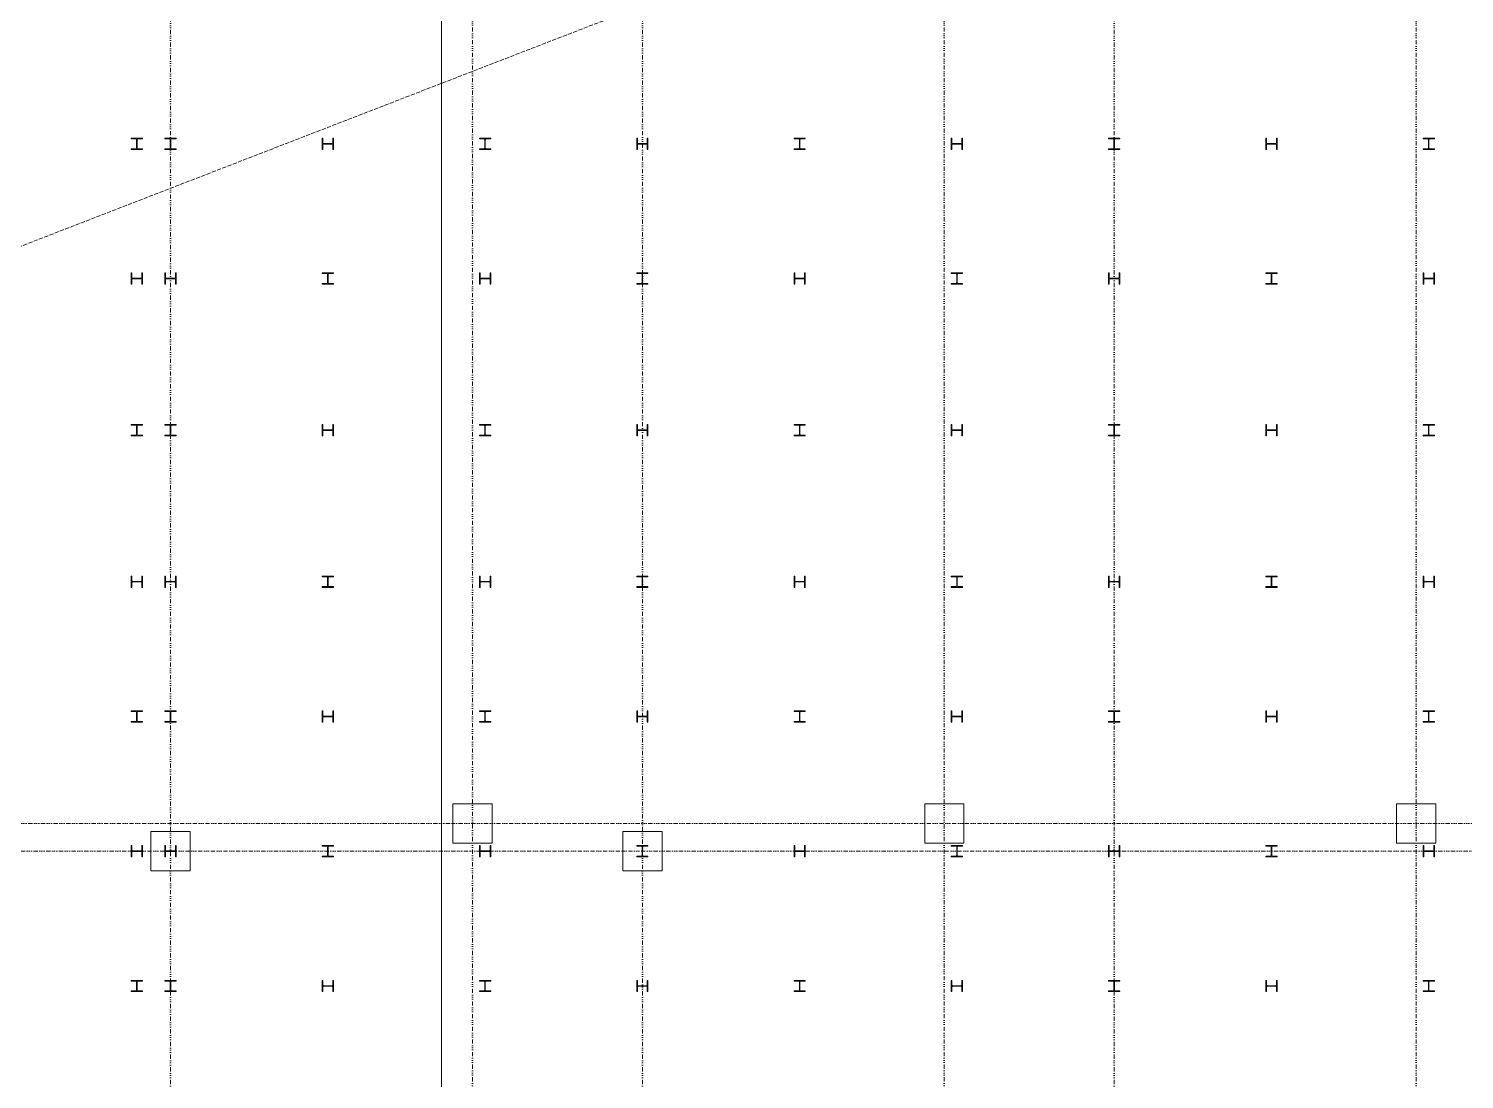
# Model space of a CAD drawing. Extents: x -168053 to 290600, y -560063 to 131745.
# Drawn here: x 148676 to 174232, y 55937 to 74650 of the extents above; entities that cross this region are included whole.
import ezdxf

# ---------------------------------------------------------------- set-up
doc = ezdxf.new("R2010")
doc.units = 0
doc.header["$LTSCALE"] = 250
for name, pattern in [('H12PL1$0$HIDDEN', [0.4, 0.3, -0.1]), ('H12PL1$0$JJP_三點線', [0.9, 0.3, -0.15, 0, -0.15, 0, -0.15, 0, -0.15]), ('H12PL25$0$JJP_三點線', [0.9, 0.3, -0.15, 0, -0.15, 0, -0.15, 0, -0.15])]:
    doc.linetypes.add(name, pattern=pattern)
for name, color, linetype in [('H12PL1$0$A-OBJE-2D', 252, 'Continuous'), ('H12PL1$0$S-COL', 252, 'Continuous'), ('H12PL1$0$S-FNDN', 252, 'Continuous'), ('H12PL1$0$S-GRID', 252, 'Continuous'), ('H12PL25$0$S-COL', 252, 'Continuous'), ('H12PL25$0$S-GRID', 252, 'Continuous')]:
    doc.layers.add(name, color=color, linetype=linetype)

# ---------------------------------------------------------------- blocks, each defined once
blk = doc.blocks.new('H12PL25')
at = {"layer": 'H12PL25$0$S-COL', "lineweight": 0, "flags": 128}
for points in [[(150500, 72500), (150500, 72512), (150583, 72512, 0.41421356), (150596, 72525), (150596, 72675, 0.41421356), (150583, 72688), (150500, 72688), (150500, 72700), (150700, 72700), (150700, 72688), (150617, 72688, 0.41421356), (150604, 72675), (150604, 72525, 0.41421356), (150617, 72512), (150700, 72512), (150700, 72500)], [(151100, 72500), (151100, 72512), (151183, 72512, 0.41421356), (151196, 72525), (151196, 72675, 0.41421356), (151183, 72688), (151100, 72688), (151100, 72700), (151300, 72700), (151300, 72688), (151217, 72688, 0.41421356), (151204, 72675), (151204, 72525, 0.41421356), (151217, 72512), (151300, 72512), (151300, 72500)], [(153900, 72700), (153912, 72700), (153912, 72617, 0.41421356), (153925, 72604), (154075, 72604, 0.41421356), (154088, 72617), (154088, 72700), (154100, 72700), (154100, 72500), (154088, 72500), (154088, 72583, 0.41421356), (154075, 72596), (153925, 72596, 0.41421356), (153912, 72583), (153912, 72500), (153900, 72500)], [(156700, 72500), (156700, 72512), (156783, 72512, 0.41421356), (156796, 72525), (156796, 72675, 0.41421356), (156783, 72688), (156700, 72688), (156700, 72700), (156900, 72700), (156900, 72688), (156817, 72688, 0.41421356), (156804, 72675), (156804, 72525, 0.41421356), (156817, 72512), (156900, 72512), (156900, 72500)], [(159500, 72700), (159512, 72700), (159512, 72617, 0.41421356), (159525, 72604), (159675, 72604, 0.41421356), (159688, 72617), (159688, 72700), (159700, 72700), (159700, 72500), (159688, 72500), (159688, 72583, 0.41421356), (159675, 72596), (159525, 72596, 0.41421356), (159512, 72583), (159512, 72500), (159500, 72500)], [(162300, 72500), (162300, 72512), (162383, 72512, 0.41421356), (162396, 72525), (162396, 72675, 0.41421356), (162383, 72688), (162300, 72688), (162300, 72700), (162500, 72700), (162500, 72688), (162417, 72688, 0.41421356), (162404, 72675), (162404, 72525, 0.41421356), (162417, 72512), (162500, 72512), (162500, 72500)], [(165100, 72700), (165112, 72700), (165112, 72617, 0.41421356), (165125, 72604), (165275, 72604, 0.41421356), (165288, 72617), (165288, 72700), (165300, 72700), (165300, 72500), (165288, 72500), (165288, 72583, 0.41421356), (165275, 72596), (165125, 72596, 0.41421356), (165112, 72583), (165112, 72500), (165100, 72500)], [(167900, 72500), (167900, 72512), (167983, 72512, 0.41421356), (167996, 72525), (167996, 72675, 0.41421356), (167983, 72688), (167900, 72688), (167900, 72700), (168100, 72700), (168100, 72688), (168017, 72688, 0.41421356), (168004, 72675), (168004, 72525, 0.41421356), (168017, 72512), (168100, 72512), (168100, 72500)], [(170700, 72700), (170712, 72700), (170712, 72617, 0.41421356), (170725, 72604), (170875, 72604, 0.41421356), (170888, 72617), (170888, 72700), (170900, 72700), (170900, 72500), (170888, 72500), (170888, 72583, 0.41421356), (170875, 72596), (170725, 72596, 0.41421356), (170712, 72583), (170712, 72500), (170700, 72500)], [(173500, 72500), (173500, 72512), (173583, 72512, 0.41421356), (173596, 72525), (173596, 72675, 0.41421356), (173583, 72688), (173500, 72688), (173500, 72700), (173700, 72700), (173700, 72688), (173617, 72688, 0.41421356), (173604, 72675), (173604, 72525, 0.41421356), (173617, 72512), (173700, 72512), (173700, 72500)], [(150500, 70300), (150512, 70300), (150512, 70217, 0.41421356), (150525, 70204), (150675, 70204, 0.41421356), (150688, 70217), (150688, 70300), (150700, 70300), (150700, 70100), (150688, 70100), (150688, 70183, 0.41421356), (150675, 70196), (150525, 70196, 0.41421356), (150512, 70183), (150512, 70100), (150500, 70100)], [(151100, 70300), (151112, 70300), (151112, 70217, 0.41421356), (151125, 70204), (151275, 70204, 0.41421356), (151288, 70217), (151288, 70300), (151300, 70300), (151300, 70100), (151288, 70100), (151288, 70183, 0.41421356), (151275, 70196), (151125, 70196, 0.41421356), (151112, 70183), (151112, 70100), (151100, 70100)], [(153900, 70100), (153900, 70112), (153983, 70112, 0.41421356), (153996, 70125), (153996, 70275, 0.41421356), (153983, 70288), (153900, 70288), (153900, 70300), (154100, 70300), (154100, 70288), (154017, 70288, 0.41421356), (154004, 70275), (154004, 70125, 0.41421356), (154017, 70112), (154100, 70112), (154100, 70100)], [(156700, 70300), (156712, 70300), (156712, 70217, 0.41421356), (156725, 70204), (156875, 70204, 0.41421356), (156888, 70217), (156888, 70300), (156900, 70300), (156900, 70100), (156888, 70100), (156888, 70183, 0.41421356), (156875, 70196), (156725, 70196, 0.41421356), (156712, 70183), (156712, 70100), (156700, 70100)], [(159500, 70100), (159500, 70112), (159583, 70112, 0.41421356), (159596, 70125), (159596, 70275, 0.41421356), (159583, 70288), (159500, 70288), (159500, 70300), (159700, 70300), (159700, 70288), (159617, 70288, 0.41421356), (159604, 70275), (159604, 70125, 0.41421356), (159617, 70112), (159700, 70112), (159700, 70100)], [(162300, 70300), (162312, 70300), (162312, 70217, 0.41421356), (162325, 70204), (162475, 70204, 0.41421356), (162488, 70217), (162488, 70300), (162500, 70300), (162500, 70100), (162488, 70100), (162488, 70183, 0.41421356), (162475, 70196), (162325, 70196, 0.41421356), (162312, 70183), (162312, 70100), (162300, 70100)], [(165100, 70100), (165100, 70112), (165183, 70112, 0.41421356), (165196, 70125), (165196, 70275, 0.41421356), (165183, 70288), (165100, 70288), (165100, 70300), (165300, 70300), (165300, 70288), (165217, 70288, 0.41421356), (165204, 70275), (165204, 70125, 0.41421356), (165217, 70112), (165300, 70112), (165300, 70100)], [(167900, 70300), (167912, 70300), (167912, 70217, 0.41421356), (167925, 70204), (168075, 70204, 0.41421356), (168088, 70217), (168088, 70300), (168100, 70300), (168100, 70100), (168088, 70100), (168088, 70183, 0.41421356), (168075, 70196), (167925, 70196, 0.41421356), (167912, 70183), (167912, 70100), (167900, 70100)], [(170700, 70100), (170700, 70112), (170783, 70112, 0.41421356), (170796, 70125), (170796, 70275, 0.41421356), (170783, 70288), (170700, 70288), (170700, 70300), (170900, 70300), (170900, 70288), (170817, 70288, 0.41421356), (170804, 70275), (170804, 70125, 0.41421356), (170817, 70112), (170900, 70112), (170900, 70100)], [(173500, 70300), (173512, 70300), (173512, 70217, 0.41421356), (173525, 70204), (173675, 70204, 0.41421356), (173688, 70217), (173688, 70300), (173700, 70300), (173700, 70100), (173688, 70100), (173688, 70183, 0.41421356), (173675, 70196), (173525, 70196, 0.41421356), (173512, 70183), (173512, 70100), (173500, 70100)], [(150500, 67400), (150500, 67412), (150583, 67412, 0.41421356), (150596, 67425), (150596, 67575, 0.41421356), (150583, 67588), (150500, 67588), (150500, 67600), (150700, 67600), (150700, 67588), (150617, 67588, 0.41421356), (150604, 67575), (150604, 67425, 0.41421356), (150617, 67412), (150700, 67412), (150700, 67400)], [(151100, 67400), (151100, 67412), (151183, 67412, 0.41421356), (151196, 67425), (151196, 67575, 0.41421356), (151183, 67588), (151100, 67588), (151100, 67600), (151300, 67600), (151300, 67588), (151217, 67588, 0.41421356), (151204, 67575), (151204, 67425, 0.41421356), (151217, 67412), (151300, 67412), (151300, 67400)], [(153900, 67600), (153912, 67600), (153912, 67517, 0.41421356), (153925, 67504), (154075, 67504, 0.41421356), (154088, 67517), (154088, 67600), (154100, 67600), (154100, 67400), (154088, 67400), (154088, 67483, 0.41421356), (154075, 67496), (153925, 67496, 0.41421356), (153912, 67483), (153912, 67400), (153900, 67400)], [(156700, 67400), (156700, 67412), (156783, 67412, 0.41421356), (156796, 67425), (156796, 67575, 0.41421356), (156783, 67588), (156700, 67588), (156700, 67600), (156900, 67600), (156900, 67588), (156817, 67588, 0.41421356), (156804, 67575), (156804, 67425, 0.41421356), (156817, 67412), (156900, 67412), (156900, 67400)], [(159500, 67600), (159512, 67600), (159512, 67517, 0.41421356), (159525, 67504), (159675, 67504, 0.41421356), (159688, 67517), (159688, 67600), (159700, 67600), (159700, 67400), (159688, 67400), (159688, 67483, 0.41421356), (159675, 67496), (159525, 67496, 0.41421356), (159512, 67483), (159512, 67400), (159500, 67400)], [(162300, 67400), (162300, 67412), (162383, 67412, 0.41421356), (162396, 67425), (162396, 67575, 0.41421356), (162383, 67588), (162300, 67588), (162300, 67600), (162500, 67600), (162500, 67588), (162417, 67588, 0.41421356), (162404, 67575), (162404, 67425, 0.41421356), (162417, 67412), (162500, 67412), (162500, 67400)], [(165100, 67600), (165112, 67600), (165112, 67517, 0.41421356), (165125, 67504), (165275, 67504, 0.41421356), (165288, 67517), (165288, 67600), (165300, 67600), (165300, 67400), (165288, 67400), (165288, 67483, 0.41421356), (165275, 67496), (165125, 67496, 0.41421356), (165112, 67483), (165112, 67400), (165100, 67400)], [(167900, 67400), (167900, 67412), (167983, 67412, 0.41421356), (167996, 67425), (167996, 67575, 0.41421356), (167983, 67588), (167900, 67588), (167900, 67600), (168100, 67600), (168100, 67588), (168017, 67588, 0.41421356), (168004, 67575), (168004, 67425, 0.41421356), (168017, 67412), (168100, 67412), (168100, 67400)], [(170700, 67600), (170712, 67600), (170712, 67517, 0.41421356), (170725, 67504), (170875, 67504, 0.41421356), (170888, 67517), (170888, 67600), (170900, 67600), (170900, 67400), (170888, 67400), (170888, 67483, 0.41421356), (170875, 67496), (170725, 67496, 0.41421356), (170712, 67483), (170712, 67400), (170700, 67400)], [(173500, 67400), (173500, 67412), (173583, 67412, 0.41421356), (173596, 67425), (173596, 67575, 0.41421356), (173583, 67588), (173500, 67588), (173500, 67600), (173700, 67600), (173700, 67588), (173617, 67588, 0.41421356), (173604, 67575), (173604, 67425, 0.41421356), (173617, 67412), (173700, 67412), (173700, 67400)], [(150500, 64900), (150512, 64900), (150512, 64817, 0.41421356), (150525, 64804), (150675, 64804, 0.41421356), (150688, 64817), (150688, 64900), (150700, 64900), (150700, 64700), (150688, 64700), (150688, 64783, 0.41421356), (150675, 64796), (150525, 64796, 0.41421356), (150512, 64783), (150512, 64700), (150500, 64700)], [(151100, 64900), (151112, 64900), (151112, 64817, 0.41421356), (151125, 64804), (151275, 64804, 0.41421356), (151288, 64817), (151288, 64900), (151300, 64900), (151300, 64700), (151288, 64700), (151288, 64783, 0.41421356), (151275, 64796), (151125, 64796, 0.41421356), (151112, 64783), (151112, 64700), (151100, 64700)], [(153900, 64700), (153900, 64712), (153983, 64712, 0.41421356), (153996, 64725), (153996, 64875, 0.41421356), (153983, 64888), (153900, 64888), (153900, 64900), (154100, 64900), (154100, 64888), (154017, 64888, 0.41421356), (154004, 64875), (154004, 64725, 0.41421356), (154017, 64712), (154100, 64712), (154100, 64700)], [(156700, 64900), (156712, 64900), (156712, 64817, 0.41421356), (156725, 64804), (156875, 64804, 0.41421356), (156888, 64817), (156888, 64900), (156900, 64900), (156900, 64700), (156888, 64700), (156888, 64783, 0.41421356), (156875, 64796), (156725, 64796, 0.41421356), (156712, 64783), (156712, 64700), (156700, 64700)], [(159500, 64700), (159500, 64712), (159583, 64712, 0.41421356), (159596, 64725), (159596, 64875, 0.41421356), (159583, 64888), (159500, 64888), (159500, 64900), (159700, 64900), (159700, 64888), (159617, 64888, 0.41421356), (159604, 64875), (159604, 64725, 0.41421356), (159617, 64712), (159700, 64712), (159700, 64700)], [(162300, 64900), (162312, 64900), (162312, 64817, 0.41421356), (162325, 64804), (162475, 64804, 0.41421356), (162488, 64817), (162488, 64900), (162500, 64900), (162500, 64700), (162488, 64700), (162488, 64783, 0.41421356), (162475, 64796), (162325, 64796, 0.41421356), (162312, 64783), (162312, 64700), (162300, 64700)], [(165100, 64700), (165100, 64712), (165183, 64712, 0.41421356), (165196, 64725), (165196, 64875, 0.41421356), (165183, 64888), (165100, 64888), (165100, 64900), (165300, 64900), (165300, 64888), (165217, 64888, 0.41421356), (165204, 64875), (165204, 64725, 0.41421356), (165217, 64712), (165300, 64712), (165300, 64700)], [(167900, 64900), (167912, 64900), (167912, 64817, 0.41421356), (167925, 64804), (168075, 64804, 0.41421356), (168088, 64817), (168088, 64900), (168100, 64900), (168100, 64700), (168088, 64700), (168088, 64783, 0.41421356), (168075, 64796), (167925, 64796, 0.41421356), (167912, 64783), (167912, 64700), (167900, 64700)], [(170700, 64700), (170700, 64712), (170783, 64712, 0.41421356), (170796, 64725), (170796, 64875, 0.41421356), (170783, 64888), (170700, 64888), (170700, 64900), (170900, 64900), (170900, 64888), (170817, 64888, 0.41421356), (170804, 64875), (170804, 64725, 0.41421356), (170817, 64712), (170900, 64712), (170900, 64700)], [(173500, 64900), (173512, 64900), (173512, 64817, 0.41421356), (173525, 64804), (173675, 64804, 0.41421356), (173688, 64817), (173688, 64900), (173700, 64900), (173700, 64700), (173688, 64700), (173688, 64783, 0.41421356), (173675, 64796), (173525, 64796, 0.41421356), (173512, 64783), (173512, 64700), (173500, 64700)], [(150500, 62300), (150500, 62312), (150583, 62312, 0.41421356), (150596, 62325), (150596, 62475, 0.41421356), (150583, 62488), (150500, 62488), (150500, 62500), (150700, 62500), (150700, 62488), (150617, 62488, 0.41421356), (150604, 62475), (150604, 62325, 0.41421356), (150617, 62312), (150700, 62312), (150700, 62300)], [(151100, 62300), (151100, 62312), (151183, 62312, 0.41421356), (151196, 62325), (151196, 62475, 0.41421356), (151183, 62488), (151100, 62488), (151100, 62500), (151300, 62500), (151300, 62488), (151217, 62488, 0.41421356), (151204, 62475), (151204, 62325, 0.41421356), (151217, 62312), (151300, 62312), (151300, 62300)], [(153900, 62500), (153912, 62500), (153912, 62417, 0.41421356), (153925, 62404), (154075, 62404, 0.41421356), (154088, 62417), (154088, 62500), (154100, 62500), (154100, 62300), (154088, 62300), (154088, 62383, 0.41421356), (154075, 62396), (153925, 62396, 0.41421356), (153912, 62383), (153912, 62300), (153900, 62300)], [(156700, 62300), (156700, 62312), (156783, 62312, 0.41421356), (156796, 62325), (156796, 62475, 0.41421356), (156783, 62488), (156700, 62488), (156700, 62500), (156900, 62500), (156900, 62488), (156817, 62488, 0.41421356), (156804, 62475), (156804, 62325, 0.41421356), (156817, 62312), (156900, 62312), (156900, 62300)], [(159500, 62500), (159512, 62500), (159512, 62417, 0.41421356), (159525, 62404), (159675, 62404, 0.41421356), (159688, 62417), (159688, 62500), (159700, 62500), (159700, 62300), (159688, 62300), (159688, 62383, 0.41421356), (159675, 62396), (159525, 62396, 0.41421356), (159512, 62383), (159512, 62300), (159500, 62300)], [(162300, 62300), (162300, 62312), (162383, 62312, 0.41421356), (162396, 62325), (162396, 62475, 0.41421356), (162383, 62488), (162300, 62488), (162300, 62500), (162500, 62500), (162500, 62488), (162417, 62488, 0.41421356), (162404, 62475), (162404, 62325, 0.41421356), (162417, 62312), (162500, 62312), (162500, 62300)], [(165100, 62500), (165112, 62500), (165112, 62417, 0.41421356), (165125, 62404), (165275, 62404, 0.41421356), (165288, 62417), (165288, 62500), (165300, 62500), (165300, 62300), (165288, 62300), (165288, 62383, 0.41421356), (165275, 62396), (165125, 62396, 0.41421356), (165112, 62383), (165112, 62300), (165100, 62300)], [(167900, 62300), (167900, 62312), (167983, 62312, 0.41421356), (167996, 62325), (167996, 62475, 0.41421356), (167983, 62488), (167900, 62488), (167900, 62500), (168100, 62500), (168100, 62488), (168017, 62488, 0.41421356), (168004, 62475), (168004, 62325, 0.41421356), (168017, 62312), (168100, 62312), (168100, 62300)], [(170700, 62500), (170712, 62500), (170712, 62417, 0.41421356), (170725, 62404), (170875, 62404, 0.41421356), (170888, 62417), (170888, 62500), (170900, 62500), (170900, 62300), (170888, 62300), (170888, 62383, 0.41421356), (170875, 62396), (170725, 62396, 0.41421356), (170712, 62383), (170712, 62300), (170700, 62300)], [(173500, 62300), (173500, 62312), (173583, 62312, 0.41421356), (173596, 62325), (173596, 62475, 0.41421356), (173583, 62488), (173500, 62488), (173500, 62500), (173700, 62500), (173700, 62488), (173617, 62488, 0.41421356), (173604, 62475), (173604, 62325, 0.41421356), (173617, 62312), (173700, 62312), (173700, 62300)], [(150500, 60100), (150512, 60100), (150512, 60017, 0.41421356), (150525, 60004), (150675, 60004, 0.41421356), (150688, 60017), (150688, 60100), (150700, 60100), (150700, 59900), (150688, 59900), (150688, 59983, 0.41421356), (150675, 59996), (150525, 59996, 0.41421356), (150512, 59983), (150512, 59900), (150500, 59900)], [(151100, 60100), (151112, 60100), (151112, 60017, 0.41421356), (151125, 60004), (151275, 60004, 0.41421356), (151288, 60017), (151288, 60100), (151300, 60100), (151300, 59900), (151288, 59900), (151288, 59983, 0.41421356), (151275, 59996), (151125, 59996, 0.41421356), (151112, 59983), (151112, 59900), (151100, 59900)], [(153900, 59900), (153900, 59912), (153983, 59912, 0.41421356), (153996, 59925), (153996, 60075, 0.41421356), (153983, 60088), (153900, 60088), (153900, 60100), (154100, 60100), (154100, 60088), (154017, 60088, 0.41421356), (154004, 60075), (154004, 59925, 0.41421356), (154017, 59912), (154100, 59912), (154100, 59900)], [(156700, 60100), (156712, 60100), (156712, 60017, 0.41421356), (156725, 60004), (156875, 60004, 0.41421356), (156888, 60017), (156888, 60100), (156900, 60100), (156900, 59900), (156888, 59900), (156888, 59983, 0.41421356), (156875, 59996), (156725, 59996, 0.41421356), (156712, 59983), (156712, 59900), (156700, 59900)], [(159500, 59900), (159500, 59912), (159583, 59912, 0.41421356), (159596, 59925), (159596, 60075, 0.41421356), (159583, 60088), (159500, 60088), (159500, 60100), (159700, 60100), (159700, 60088), (159617, 60088, 0.41421356), (159604, 60075), (159604, 59925, 0.41421356), (159617, 59912), (159700, 59912), (159700, 59900)], [(162300, 60100), (162312, 60100), (162312, 60017, 0.41421356), (162325, 60004), (162475, 60004, 0.41421356), (162488, 60017), (162488, 60100), (162500, 60100), (162500, 59900), (162488, 59900), (162488, 59983, 0.41421356), (162475, 59996), (162325, 59996, 0.41421356), (162312, 59983), (162312, 59900), (162300, 59900)], [(165100, 59900), (165100, 59912), (165183, 59912, 0.41421356), (165196, 59925), (165196, 60075, 0.41421356), (165183, 60088), (165100, 60088), (165100, 60100), (165300, 60100), (165300, 60088), (165217, 60088, 0.41421356), (165204, 60075), (165204, 59925, 0.41421356), (165217, 59912), (165300, 59912), (165300, 59900)], [(167900, 60100), (167912, 60100), (167912, 60017, 0.41421356), (167925, 60004), (168075, 60004, 0.41421356), (168088, 60017), (168088, 60100), (168100, 60100), (168100, 59900), (168088, 59900), (168088, 59983, 0.41421356), (168075, 59996), (167925, 59996, 0.41421356), (167912, 59983), (167912, 59900), (167900, 59900)], [(170700, 59900), (170700, 59912), (170783, 59912, 0.41421356), (170796, 59925), (170796, 60075, 0.41421356), (170783, 60088), (170700, 60088), (170700, 60100), (170900, 60100), (170900, 60088), (170817, 60088, 0.41421356), (170804, 60075), (170804, 59925, 0.41421356), (170817, 59912), (170900, 59912), (170900, 59900)], [(173500, 60100), (173512, 60100), (173512, 60017, 0.41421356), (173525, 60004), (173675, 60004, 0.41421356), (173688, 60017), (173688, 60100), (173700, 60100), (173700, 59900), (173688, 59900), (173688, 59983, 0.41421356), (173675, 59996), (173525, 59996, 0.41421356), (173512, 59983), (173512, 59900), (173500, 59900)], [(150500, 57500), (150500, 57512), (150583, 57512, 0.41421356), (150596, 57525), (150596, 57675, 0.41421356), (150583, 57688), (150500, 57688), (150500, 57700), (150700, 57700), (150700, 57688), (150617, 57688, 0.41421356), (150604, 57675), (150604, 57525, 0.41421356), (150617, 57512), (150700, 57512), (150700, 57500)], [(151100, 57500), (151100, 57512), (151183, 57512, 0.41421356), (151196, 57525), (151196, 57675, 0.41421356), (151183, 57688), (151100, 57688), (151100, 57700), (151300, 57700), (151300, 57688), (151217, 57688, 0.41421356), (151204, 57675), (151204, 57525, 0.41421356), (151217, 57512), (151300, 57512), (151300, 57500)], [(153900, 57700), (153912, 57700), (153912, 57617, 0.41421356), (153925, 57604), (154075, 57604, 0.41421356), (154088, 57617), (154088, 57700), (154100, 57700), (154100, 57500), (154088, 57500), (154088, 57583, 0.41421356), (154075, 57596), (153925, 57596, 0.41421356), (153912, 57583), (153912, 57500), (153900, 57500)], [(156700, 57500), (156700, 57512), (156783, 57512, 0.41421356), (156796, 57525), (156796, 57675, 0.41421356), (156783, 57688), (156700, 57688), (156700, 57700), (156900, 57700), (156900, 57688), (156817, 57688, 0.41421356), (156804, 57675), (156804, 57525, 0.41421356), (156817, 57512), (156900, 57512), (156900, 57500)], [(159500, 57700), (159512, 57700), (159512, 57617, 0.41421356), (159525, 57604), (159675, 57604, 0.41421356), (159688, 57617), (159688, 57700), (159700, 57700), (159700, 57500), (159688, 57500), (159688, 57583, 0.41421356), (159675, 57596), (159525, 57596, 0.41421356), (159512, 57583), (159512, 57500), (159500, 57500)], [(162300, 57500), (162300, 57512), (162383, 57512, 0.41421356), (162396, 57525), (162396, 57675, 0.41421356), (162383, 57688), (162300, 57688), (162300, 57700), (162500, 57700), (162500, 57688), (162417, 57688, 0.41421356), (162404, 57675), (162404, 57525, 0.41421356), (162417, 57512), (162500, 57512), (162500, 57500)], [(165100, 57700), (165112, 57700), (165112, 57617, 0.41421356), (165125, 57604), (165275, 57604, 0.41421356), (165288, 57617), (165288, 57700), (165300, 57700), (165300, 57500), (165288, 57500), (165288, 57583, 0.41421356), (165275, 57596), (165125, 57596, 0.41421356), (165112, 57583), (165112, 57500), (165100, 57500)], [(167900, 57500), (167900, 57512), (167983, 57512, 0.41421356), (167996, 57525), (167996, 57675, 0.41421356), (167983, 57688), (167900, 57688), (167900, 57700), (168100, 57700), (168100, 57688), (168017, 57688, 0.41421356), (168004, 57675), (168004, 57525, 0.41421356), (168017, 57512), (168100, 57512), (168100, 57500)], [(170700, 57700), (170712, 57700), (170712, 57617, 0.41421356), (170725, 57604), (170875, 57604, 0.41421356), (170888, 57617), (170888, 57700), (170900, 57700), (170900, 57500), (170888, 57500), (170888, 57583, 0.41421356), (170875, 57596), (170725, 57596, 0.41421356), (170712, 57583), (170712, 57500), (170700, 57500)], [(173500, 57500), (173500, 57512), (173583, 57512, 0.41421356), (173596, 57525), (173596, 57675, 0.41421356), (173583, 57688), (173500, 57688), (173500, 57700), (173700, 57700), (173700, 57688), (173617, 57688, 0.41421356), (173604, 57675), (173604, 57525, 0.41421356), (173617, 57512), (173700, 57512), (173700, 57500)]]:
    blk.add_lwpolyline(points, format="xyb", close=True, dxfattribs=at)
for points in [[(150850, 59650), (151550, 59650), (151550, 60350), (150850, 60350)], [(159250, 59650), (159950, 59650), (159950, 60350), (159250, 60350)]]:
    blk.add_lwpolyline(points, close=True, dxfattribs=at)
at = {"layer": 'H12PL25$0$S-GRID', "linetype": 'H12PL25$0$JJP_三點線', "lineweight": 0}
for p, q in [((151200, 128250), (151200, -28000)), ((159600, 128250), (159600, -28000)), ((168000, 128250), (168000, -28000)), ((-29000, 60000), (289600, 60000))]:
    blk.add_line(p, q, dxfattribs=at)
blk = doc.blocks.new('H12PL1')
at = {"layer": 'H12PL1$0$A-OBJE-2D', "linetype": 'H12PL1$0$HIDDEN', "lineweight": 0}
blk.add_line((18450, 18700), (192000, 85950), dxfattribs=at)
at = {"layer": 'H12PL1$0$S-COL', "lineweight": 0, "flags": 128}
for points in [[(159250, 59650), (159950, 59650), (159950, 60350), (159250, 60350)], [(167650, 59650), (168350, 59650), (168350, 60350), (167650, 60350)], [(176050, 59650), (176750, 59650), (176750, 60350), (176050, 60350)]]:
    blk.add_lwpolyline(points, close=True, dxfattribs=at)
at = {"layer": 'H12PL1$0$S-FNDN', "lineweight": 0, "flags": 128}
blk.add_lwpolyline([(110700, 45300), (119350, 45300), (119350, -550), (126650, -550), (126650, -2700), (151750, -2700), (151750, -550), (159050, -550), (159050, 45300), (166725, 45300), (166725, 50030), (159050, 50030), (159050, 90550), (119350, 90550), (119350, 50030), (110700, 50030)], close=True, dxfattribs=at)
at = {"layer": 'H12PL1$0$S-GRID', "linetype": 'H12PL1$0$JJP_三點線', "lineweight": 0}
for p, q in [((159600, 128250), (159600, -28000)), ((168000, 128250), (168000, -28000)), ((176400, 128250), (176400, -28000)), ((-29000, 60000), (289600, 60000))]:
    blk.add_line(p, q, dxfattribs=at)

msp = doc.modelspace()

# ---------------------------------------------------------------- block references
msp.add_blockref('H12PL25', (0, 0))

# ---------------------------------------------------------------- next in the draw order: block references
msp.add_blockref('H12PL1', (-3024, 495))

doc.saveas('drawing.dxf')
